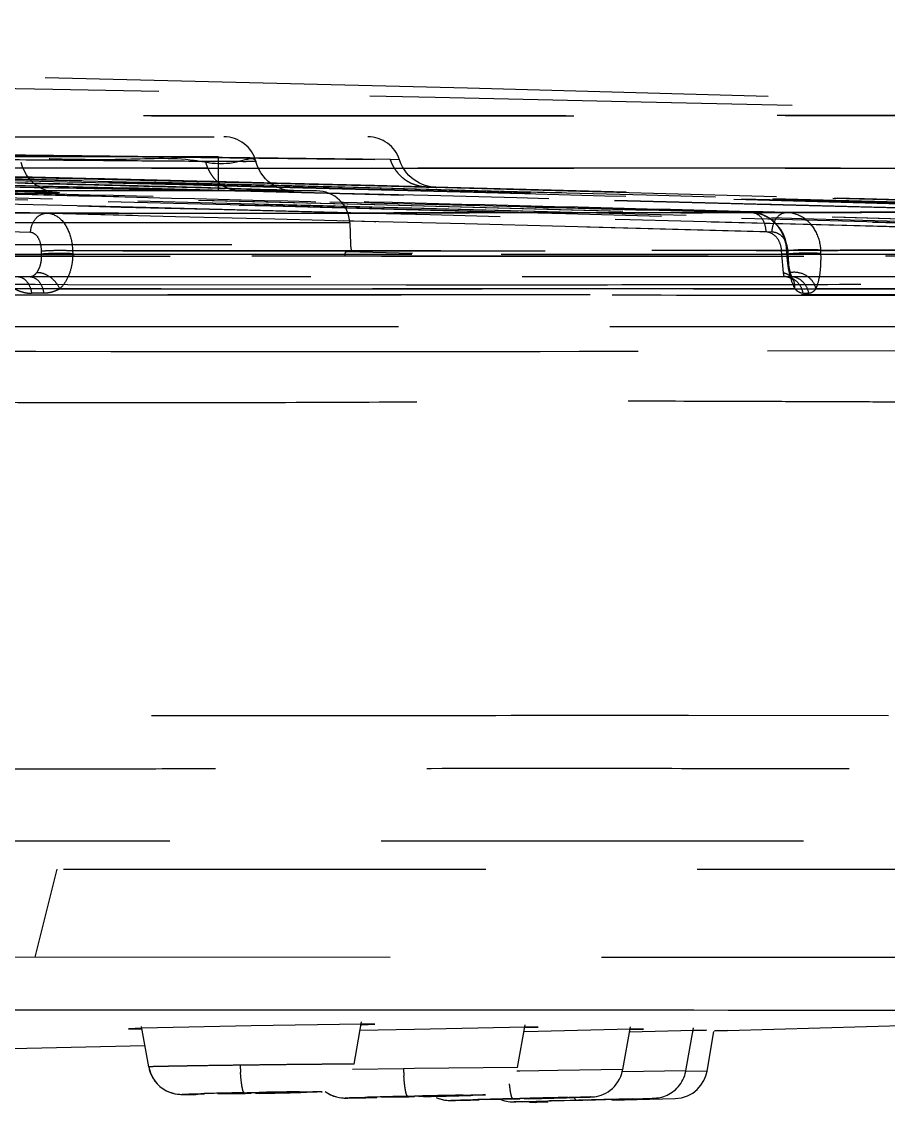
# Model space of a CAD drawing. Header units: millimetres. Extents: x 687 to 1107, y -116 to 478.
# Drawn here: x 959.517 to 962.123, y 329.223 to 332.471 of the extents above; entities that cross this region are included whole.
import ezdxf

# ---------------------------------------------------------------- set-up
doc = ezdxf.new("R2010")
doc.units = ezdxf.units.MM
doc.header["$LTSCALE"] = 0.1
doc.linetypes.add('HIDDENX2', pattern=[19.05, 12.7, -6.35])
doc.layers.add('HIDDEN', color=8, linetype='HIDDENX2')

msp = doc.modelspace()

# ---------------------------------------------------------------- linework, layer by layer
at = {"layer": 'HIDDEN'}
for p, q in [((956.921, 332.1246), (960.5579, 332.1246)), ((960.1089, 332.0646), (957.3701, 332.0646)), ((960.6257, 332.0562), (959.3089, 332.0724)), ((959.3089, 332.0711), (960.6516, 332.0558)), ((960.1816, 332.0501), (960.0702, 332.0506)), ((960.1089, 331.9646), (960.1089, 332.0646)), ((960.1822, 332.0502), (960.1916, 332.0502)), ((960.2204, 332.0503), (960.1909, 332.05)), ((960.6516, 332.0558), (960.6257, 332.0562)), ((960.7625, 331.9726), (957.913, 332.0401)), ((960.4034, 331.9622), (959.2852, 331.9622)), ((959.5996, 331.9541), (959.4653, 331.954)), ((959.4955, 331.9619), (959.517, 331.9612)), ((959.517, 331.9612), (959.5363, 331.9605)), ((959.5363, 331.9605), (959.5533, 331.9599)), ((959.5533, 331.9599), (959.5635, 331.9595)), ((959.5635, 331.9595), (959.5727, 331.9591)), ((959.5727, 331.9591), (959.5809, 331.9588)), ((959.5809, 331.9588), (959.5883, 331.9584)), ((959.5883, 331.9584), (959.5947, 331.9581)), ((959.5947, 331.9581), (959.6003, 331.9579)), ((959.6003, 331.9579), (959.605, 331.9576)), ((959.605, 331.9576), (959.6089, 331.9574)), ((959.6089, 331.9574), (959.612, 331.9572)), ((959.8586, 331.9772), (959.9091, 331.9758)), ((959.9091, 331.9758), (959.9561, 331.9746)), ((959.9561, 331.9746), (959.9995, 331.9734)), ((959.9995, 331.9734), (960.0396, 331.9722)), ((960.0396, 331.9722), (960.0764, 331.9712)), ((960.0764, 331.9712), (960.11, 331.9702)), ((960.11, 331.9702), (960.1406, 331.9693)), ((960.1406, 331.9693), (960.1682, 331.9685)), ((960.1682, 331.9685), (960.193, 331.9677)), ((960.1712, 331.9626), (960.3034, 331.9613)), ((960.1714, 331.9626), (960.2023, 331.9622)), ((960.193, 331.9677), (960.215, 331.967)), ((960.2023, 331.9622), (960.2294, 331.9619)), ((960.215, 331.967), (960.2344, 331.9664)), ((960.2294, 331.9619), (960.2529, 331.9616)), ((960.2344, 331.9664), (960.2514, 331.9658)), ((960.2514, 331.9658), (960.2662, 331.9653)), ((960.2529, 331.9616), (960.273, 331.9614)), ((960.2662, 331.9653), (960.2789, 331.9648)), ((960.273, 331.9614), (960.2899, 331.9613)), ((960.2789, 331.9648), (960.2897, 331.9644)), ((960.2897, 331.9644), (960.2988, 331.964)), ((960.2899, 331.9613), (960.3039, 331.9613)), ((960.2988, 331.964), (960.3063, 331.9637)), ((960.3063, 331.9637), (960.3124, 331.9634)), ((960.3124, 331.9634), (960.3172, 331.9632)), ((960.3172, 331.9632), (960.3196, 331.963)), ((960.3196, 331.963), (960.3215, 331.9629)), ((960.7355, 331.9737), (960.7651, 331.9728)), ((960.5033, 331.8657), (959.3644, 331.8657)), ((960.5033, 331.8657), (960.5056, 331.8011)), ((956.9734, 331.8011), (960.5056, 331.8011)), ((963.4856, 331.7657), (925.8486, 331.7657)), ((945.7182, 331.7721), (963.2813, 331.7721)), ((946.085, 331.7721), (963.2877, 331.7721)), ((963.3835, 331.7657), (956.7883, 331.7656)), ((956.7883, 331.7656), (963.9811, 331.7656)), ((959.5768, 331.7721), (959.5769, 331.7806)), ((959.6701, 331.7817), (959.6703, 331.7732)), ((960.6923, 331.774), (960.4933, 331.7794)), ((961.8015, 331.7822), (961.819, 331.7833)), ((961.802, 331.7721), (961.8015, 331.7822)), ((961.8072, 331.7156), (961.8019, 331.7721)), ((961.8195, 331.7732), (961.802, 331.7721)), ((961.819, 331.7833), (961.8161, 331.7832)), ((961.8161, 331.7832), (961.8168, 331.7732)), ((961.8168, 331.7732), (961.8195, 331.7732)), ((961.819, 331.7833), (961.8195, 331.7732)), ((961.8199, 331.782), (961.8199, 331.7721)), ((961.8199, 331.7721), (961.8248, 331.7156)), ((961.9199, 331.7732), (961.9196, 331.7834)), ((945.7815, 331.7046), (963.2928, 331.7046)), ((961.8095, 331.7046), (961.8072, 331.7156)), ((961.8248, 331.7156), (961.8267, 331.7046)), ((961.8414, 331.6683), (957.8682, 331.6683)), ((959.4722, 331.6815), (959.557, 331.6814)), ((959.557, 331.6814), (959.6556, 331.6813)), ((959.6317, 331.6683), (962.695, 331.6683)), ((959.6556, 331.6813), (960.6729, 331.68)), ((960.6729, 331.68), (960.7696, 331.68)), ((962.8623, 331.6681), (961.905, 331.6682)), ((963.131, 331.6493), (953.6724, 331.6493)), ((959.5831, 331.6546), (959.5465, 331.6546)), ((961.866, 331.6546), (961.8832, 331.6546)), ((953.6653, 331.5545), (963.0315, 331.5545)), ((959.5592, 331.4793), (959.4364, 331.4794)), ((959.7848, 331.479), (959.5592, 331.4793)), ((959.8515, 331.479), (959.7848, 331.479)), ((959.8666, 331.479), (959.8515, 331.479)), ((959.9783, 331.4789), (959.8666, 331.479)), ((960.1305, 331.4787), (959.9783, 331.4789)), ((960.2968, 331.4786), (960.1305, 331.4787)), ((960.5384, 331.4786), (960.2968, 331.4786)), ((960.5548, 331.4786), (960.5384, 331.4786)), ((960.5695, 331.4786), (960.5548, 331.4786)), ((960.6241, 331.4786), (960.5695, 331.4786)), ((960.6473, 331.4786), (960.6241, 331.4786)), ((960.7221, 331.4787), (960.6473, 331.4786)), ((960.7567, 331.4787), (960.7221, 331.4787)), ((960.7736, 331.4787), (960.7567, 331.4787)), ((960.997, 331.4789), (960.7736, 331.4787)), ((961.0762, 331.479), (960.997, 331.4789)), ((961.1929, 331.4792), (961.0762, 331.479)), ((961.2544, 331.4793), (961.1929, 331.4792)), ((961.3644, 331.4795), (961.2544, 331.4793)), ((961.3708, 331.4795), (961.3644, 331.4795)), ((963.0287, 331.4831), (961.3708, 331.4795)), ((960.9883, 330.3862), (961.0292, 330.3862)), ((961.0292, 330.3862), (961.4728, 330.3864)), ((961.4728, 330.3864), (961.5214, 330.3864)), ((961.5214, 330.3864), (962.1226, 330.3861)), ((963.7727, 330.0083), (958.721, 330.0083)), ((925.3524, 329.9236), (963.9821, 329.9236)), ((959.6229, 329.9236), (959.5567, 329.659)), ((959.5566, 329.659), (954.2395, 329.6581)), ((962.53, 329.6583), (959.5567, 329.6591)), ((959.0587, 329.5011), (959.8394, 329.5011)), ((959.8394, 329.5011), (959.9275, 329.5011)), ((959.9275, 329.5011), (960.1917, 329.501)), ((960.1917, 329.501), (960.2068, 329.501)), ((960.2068, 329.501), (960.4441, 329.501)), ((960.4441, 329.501), (960.6827, 329.501)), ((960.6827, 329.501), (960.6988, 329.501)), ((960.6988, 329.501), (961.0716, 329.5009)), ((961.0716, 329.5009), (961.1364, 329.5009)), ((961.1364, 329.5009), (961.3476, 329.5008)), ((961.3476, 329.5008), (961.5381, 329.5008)), ((961.5381, 329.5008), (961.6414, 329.5007)), ((961.6393, 329.4389), (963.6663, 329.4982)), ((961.6414, 329.5007), (961.7172, 329.5007)), ((961.7172, 329.5007), (963.6644, 329.4982)), ((959.8989, 329.3299), (959.8775, 329.4513)), ((960.2068, 329.4536), (959.8777, 329.4462)), ((960.539, 329.4585), (960.2068, 329.4536)), ((960.5165, 329.3377), (960.539, 329.4651)), ((960.5381, 329.4564), (960.5784, 329.4582)), ((960.5784, 329.4582), (960.539, 329.4585)), ((961.0303, 329.4491), (960.6982, 329.4426)), ((961.0078, 329.3283), (961.0304, 329.4563)), ((961.0299, 329.4477), (961.0698, 329.4493)), ((961.0698, 329.4493), (961.0303, 329.4491)), ((961.3241, 329.3219), (961.3468, 329.4504)), ((959.8777, 329.4462), (959.8381, 329.4444)), ((959.8381, 329.4444), (959.8776, 329.444)), ((960.6982, 329.4426), (960.5337, 329.4388)), ((961.0702, 329.4366), (961.0268, 329.4355)), ((961.3466, 329.4429), (961.0702, 329.4366)), ((961.5365, 329.4392), (961.3443, 329.4344)), ((961.3463, 329.442), (961.3861, 329.4434)), ((961.3861, 329.4434), (961.3466, 329.4429)), ((961.514, 329.3182), (961.5367, 329.447)), ((961.5363, 329.4387), (961.5761, 329.44)), ((961.5761, 329.44), (961.5365, 329.4392)), ((961.5773, 329.317), (961.5983, 329.4361)), ((961.5997, 329.4378), (961.6393, 329.4389)), ((961.6394, 329.4389), (961.5997, 329.4378)), ((958.9324, 329.3714), (959.8875, 329.3944)), ((960.207, 329.3352), (960.1737, 329.3347)), ((960.6648, 329.324), (960.5118, 329.3215)), ((960.6982, 329.3245), (960.6648, 329.324)), ((961.0079, 329.3283), (960.6982, 329.3245)), ((961.1284, 329.3192), (961.0144, 329.3173)), ((961.3241, 329.322), (961.1284, 329.3192)), ((961.514, 329.3183), (961.3226, 329.3151)), ((961.0144, 329.3174), (961.0051, 329.3172)), ((961.5773, 329.317), (961.514, 329.3159)), ((961.5737, 329.3029), (961.5773, 329.3171)), ((960.3562, 329.2529), (960.3738, 329.2534)), ((960.0096, 329.247), (960.0178, 329.247)), ((960.0178, 329.247), (960.0279, 329.2471)), ((960.0279, 329.2471), (960.0401, 329.2472)), ((960.107, 329.2493), (960.1885, 329.2502)), ((960.1088, 329.2495), (960.107, 329.2493)), ((960.1693, 329.2511), (960.1088, 329.2495)), ((960.1946, 329.2516), (960.1693, 329.2511)), ((960.1862, 329.2521), (960.2305, 329.253)), ((960.1885, 329.2502), (960.207, 329.2505)), ((960.207, 329.2518), (960.1946, 329.2516)), ((960.233, 329.2523), (960.207, 329.2518)), ((960.2195, 329.2507), (960.2448, 329.2513)), ((960.307, 329.253), (960.233, 329.2523)), ((960.2448, 329.2513), (960.2977, 329.2526)), ((960.2977, 329.2526), (960.3053, 329.2529)), ((960.3053, 329.2529), (960.307, 329.253)), ((960.3358, 329.2524), (960.3562, 329.2529)), ((960.497, 329.2362), (960.506, 329.2363)), ((960.506, 329.2363), (960.5224, 329.2365)), ((960.5224, 329.2365), (960.552, 329.237)), ((960.552, 329.237), (960.5848, 329.2376)), ((960.5982, 329.2387), (960.6804, 329.2401)), ((960.5999, 329.2388), (960.5982, 329.2387)), ((960.6602, 329.2405), (960.5999, 329.2388)), ((960.6854, 329.2411), (960.6602, 329.2405)), ((960.6776, 329.2414), (960.722, 329.2424)), ((960.6804, 329.2401), (960.6982, 329.2405)), ((960.6982, 329.2414), (960.6854, 329.2411)), ((960.7241, 329.2419), (960.6982, 329.2414)), ((960.711, 329.2408), (960.7362, 329.2414)), ((960.7982, 329.2432), (960.7241, 329.2419)), ((960.7362, 329.2414), (960.7889, 329.2428)), ((960.7889, 329.2428), (960.7965, 329.243)), ((960.7905, 329.2421), (960.8107, 329.2426)), ((960.7965, 329.243), (960.7982, 329.2432)), ((960.8107, 329.2426), (960.846, 329.2436)), ((960.8122, 329.2288), (960.8214, 329.229)), ((960.8214, 329.229), (960.8666, 329.2299)), ((960.8448, 329.2302), (960.8733, 329.231)), ((960.846, 329.2436), (960.8675, 329.2441)), ((960.8666, 329.2299), (960.8925, 329.2304)), ((960.9144, 329.2315), (960.9971, 329.2333)), ((960.9161, 329.2316), (960.9144, 329.2315)), ((960.9762, 329.2334), (960.9161, 329.2316)), ((961.0014, 329.234), (960.9762, 329.2334)), ((960.994, 329.2342), (961.0383, 329.2353)), ((960.9971, 329.2333), (961.0144, 329.2337)), ((961.0652, 329.2261), (960.9976, 329.2245)), ((960.9979, 329.2245), (961.0024, 329.2246)), ((961.0144, 329.2343), (961.0014, 329.234)), ((961.0024, 329.2246), (961.0383, 329.2254)), ((961.0402, 329.235), (961.0144, 329.2343)), ((961.0211, 329.225), (961.0849, 329.2266)), ((961.0274, 329.2341), (961.0526, 329.2347)), ((961.1144, 329.2365), (961.0402, 329.235)), ((961.0437, 329.2241), (961.0609, 329.2231)), ((961.0526, 329.2347), (961.1051, 329.2362)), ((961.0654, 329.2232), (961.061, 329.2231)), ((961.0633, 329.2265), (961.0986, 329.2275)), ((961.0997, 329.2242), (961.065, 329.2232)), ((961.0986, 329.2275), (961.1386, 329.2286)), ((961.1042, 329.2274), (961.1091, 329.2275)), ((961.1059, 329.2274), (961.1042, 329.2274)), ((961.1048, 329.2357), (961.132, 329.2364)), ((961.1051, 329.2362), (961.1127, 329.2364)), ((961.1659, 329.2292), (961.1059, 329.2274)), ((961.1091, 329.2275), (961.1873, 329.2294)), ((961.1127, 329.2364), (961.1144, 329.2365)), ((961.132, 329.2364), (961.1768, 329.2377)), ((961.1386, 329.2286), (961.184, 329.2298)), ((961.1911, 329.2298), (961.1659, 329.2292)), ((961.1768, 329.2377), (961.2033, 329.2384)), ((961.184, 329.2298), (961.2283, 329.231)), ((961.1873, 329.2294), (961.2042, 329.2299)), ((961.2042, 329.2302), (961.1911, 329.2298)), ((961.2033, 329.2384), (961.2176, 329.2389)), ((961.2301, 329.2309), (961.2042, 329.2302)), ((961.2173, 329.2302), (961.2425, 329.2309)), ((961.2176, 329.2389), (961.2246, 329.2392)), ((961.2246, 329.2392), (961.2281, 329.2393)), ((961.2283, 329.231), (961.3503, 329.2341)), ((961.3042, 329.2327), (961.2301, 329.2309)), ((961.3528, 329.2337), (961.2317, 329.2304)), ((961.2425, 329.2309), (961.3025, 329.2326)), ((961.2916, 329.2293), (961.4814, 329.2345)), ((961.3019, 329.2323), (961.3708, 329.2342)), ((961.3025, 329.2326), (961.3042, 329.2327)), ((961.3503, 329.2341), (961.4181, 329.2357)), ((961.3708, 329.2342), (961.3918, 329.2348)), ((961.3918, 329.2348), (961.4125, 329.2355)), ((961.4125, 329.2355), (961.4177, 329.2356)), ((961.4177, 329.2356), (961.4196, 329.2357))]:
    msp.add_line(p, q, dxfattribs=at)
for points in [[(963.6652, 332.1909), (960.8572, 332.2713), (957.9595, 332.3408), (954.9619, 332.3983), (951.8879, 332.4421), (948.7709, 332.4708)], [(961.7131, 331.8969), (959.106, 331.962), (956.6079, 332.0223), (954.2185, 332.0751), (951.938, 332.1186), (949.7664, 332.1512), (947.7036, 332.1724)], [(962.5689, 331.8999), (959.8995, 331.9679), (957.3414, 332.0281), (954.8948, 332.0792), (952.5595, 332.1202), (950.3358, 332.1509), (948.2234, 332.1712)], [(962.9272, 331.902), (960.2865, 331.9731), (957.7492, 332.0333), (955.3154, 332.0827), (952.9851, 332.1216), (950.7584, 332.1505), (948.6352, 332.17)], [(963.0447, 331.9027), (960.5221, 331.972), (958.0586, 332.0311), (955.6542, 332.0801), (953.3091, 332.1194), (951.0232, 332.1491), (948.7966, 332.1695)], [(963.2253, 331.9037), (960.8616, 331.9705), (958.5009, 332.0282), (956.1432, 332.0769), (953.7885, 332.1165), (951.4369, 332.147), (949.0883, 332.1685)], [(963.2297, 331.9037), (960.8711, 331.9705), (958.515, 332.0281), (956.1613, 332.0767), (953.8103, 332.1163), (951.4618, 332.1469), (949.1159, 332.1684)], [(963.2384, 331.9038), (960.9954, 331.9675), (958.7084, 332.0241), (956.3776, 332.0729), (954.0028, 332.1136), (951.5842, 332.1456), (949.1218, 332.1684)], [(959.612, 331.9572), (959.6142, 331.957), (959.615, 331.957), (959.6156, 331.9569), (959.6159, 331.9569), (959.6159, 331.9569), (959.6155, 331.9569), (959.6147, 331.957), (959.6135, 331.9572), (959.6116, 331.9575), (959.6089, 331.958), (959.605, 331.9588), (959.5999, 331.96), (959.5934, 331.962), (959.5857, 331.965), (959.5769, 331.9691), (959.5674, 331.9746), (959.5578, 331.9814), (959.5485, 331.9897), (959.5397, 331.9992), (959.5318, 332.0099), (959.5251, 332.0217), (959.5196, 332.0343), (959.5155, 332.0476)], [(960.3215, 331.9629), (960.3228, 331.9628), (960.3232, 331.9628), (960.3234, 331.9628), (960.3233, 331.9628), (960.323, 331.9628), (960.3223, 331.9629), (960.3212, 331.963), (960.3195, 331.9632), (960.3168, 331.9636), (960.3131, 331.9643), (960.3076, 331.9656), (960.3008, 331.9675), (960.2929, 331.9702), (960.2843, 331.9739), (960.2756, 331.9784), (960.2669, 331.984), (960.2584, 331.9906), (960.2502, 331.9984), (960.2427, 332.0071), (960.2357, 332.0167), (960.2296, 332.0271), (960.2245, 332.0383), (960.2204, 332.0504)], [(960.7637, 331.9727), (960.7545, 331.9733), (960.7457, 331.9746), (960.7378, 331.9763), (960.7301, 331.9785), (960.7217, 331.9815), (960.7132, 331.9854), (960.7047, 331.9899), (960.6965, 331.9953), (960.6886, 332.0016), (960.6811, 332.0087), (960.6741, 332.0166), (960.6676, 332.0252), (960.6617, 332.0346), (960.6566, 332.0448), (960.6524, 332.0557)], [(959.427, 332.0071), (959.5489, 332.0042), (959.6697, 332.0012), (959.7887, 331.9983), (959.905, 331.9954), (960.0176, 331.9926), (960.1252, 331.9899), (960.2267, 331.9873), (960.3212, 331.9848), (960.4078, 331.9826), (960.486, 331.9805), (960.5553, 331.9787), (960.6151, 331.9771), (960.665, 331.9757), (960.7048, 331.9746), (960.7341, 331.9737)], [(959.4284, 331.9879), (959.5031, 331.9861), (959.5273, 331.9855)], [(959.5273, 331.9855), (959.5973, 331.9838), (959.6199, 331.9832)], [(959.6199, 331.9832), (959.6851, 331.9816), (959.706, 331.9811)], [(959.706, 331.9811), (959.7663, 331.9796), (959.7856, 331.9791)], [(959.7856, 331.9791), (959.841, 331.9776), (959.8586, 331.9772)], [(960.7341, 331.9737), (960.7501, 331.9732), (960.7553, 331.9731), (960.7592, 331.9729), (960.762, 331.9728), (960.7637, 331.9727)], [(961.819, 331.7833), (961.817, 331.8001), (961.8129, 331.8164), (961.8068, 331.8318), (961.7989, 331.8459), (961.7895, 331.8585), (961.7788, 331.8695), (961.767, 331.8788), (961.7544, 331.8863), (961.7411, 331.8919), (961.7272, 331.8955), (961.7131, 331.8969)], [(961.8364, 331.6948), (961.8352, 331.6971), (961.8336, 331.7008), (961.8316, 331.7059), (961.8295, 331.7122), (961.8274, 331.7198), (961.8253, 331.7285), (961.8234, 331.7384), (961.8217, 331.7493), (961.8204, 331.761), (961.8195, 331.7732)], [(961.8098, 331.7046), (961.8178, 331.7038), (961.8247, 331.7019), (961.8301, 331.6994), (961.8339, 331.6969), (961.836, 331.695), (961.8368, 331.6942), (961.8364, 331.6948)], [(959.8989, 329.3299), (959.9006, 329.3223), (959.9047, 329.3097), (959.9103, 329.2982)], [(959.899, 329.3299), (959.9008, 329.3216), (959.9051, 329.309), (959.9108, 329.2974), (959.9177, 329.287), (959.9254, 329.2779), (959.9337, 329.2702), (959.9426, 329.2637), (959.9518, 329.2583), (959.9612, 329.254), (959.9704, 329.2509), (959.9792, 329.2489), (959.9867, 329.2478), (959.9917, 329.2474), (959.9954, 329.2472), (959.9981, 329.2471), (960.0005, 329.2471), (960.0032, 329.247), (960.0096, 329.247)], [(961.2281, 329.2393), (961.2295, 329.2394), (961.2314, 329.2395), (961.2347, 329.2397), (961.2391, 329.2402), (961.245, 329.2412), (961.2518, 329.2428), (961.2587, 329.245), (961.2657, 329.2477), (961.2727, 329.2512), (961.2797, 329.2552), (961.2863, 329.2599), (961.2927, 329.2652), (961.2987, 329.2711), (961.3043, 329.2777), (961.3094, 329.2848), (961.314, 329.2927), (961.318, 329.3011), (961.3212, 329.3101), (961.3236, 329.3197), (961.3241, 329.322)], [(961.4196, 329.2357), (961.421, 329.2358), (961.4235, 329.236), (961.4269, 329.2363), (961.4313, 329.2369), (961.4364, 329.2379), (961.4418, 329.2392), (961.4472, 329.2408), (961.4526, 329.2428), (961.4578, 329.2451), (961.463, 329.2476), (961.468, 329.2506), (961.4729, 329.2538), (961.4777, 329.2574), (961.4823, 329.2612), (961.4867, 329.2655), (961.4909, 329.27), (961.4949, 329.2748), (961.4986, 329.28), (961.502, 329.2855), (961.5051, 329.2912), (961.5078, 329.2972), (961.5102, 329.3035), (961.5121, 329.31), (961.5137, 329.3169), (961.514, 329.3183)], [(959.9103, 329.2982), (959.917, 329.2878), (959.9245, 329.2788), (959.9327, 329.271), (959.9414, 329.2644), (959.9504, 329.259), (959.9598, 329.2546), (959.9689, 329.2514), (959.9777, 329.2492), (959.9853, 329.2479), (959.9907, 329.2474), (959.9925, 329.2473)], [(961.4815, 329.2345), (961.5005, 329.2368), (961.5184, 329.2426), (961.5343, 329.2513), (961.5479, 329.2621), (961.559, 329.2748), (961.5676, 329.2885), (961.5737, 329.3029)], [(960.4295, 329.2557), (960.4375, 329.2504), (960.4461, 329.2458), (960.4548, 329.2422), (960.4634, 329.2395), (960.4715, 329.2378), (960.4784, 329.2368), (960.4838, 329.2364), (960.4869, 329.2362), (960.4889, 329.2362), (960.4908, 329.2362), (960.4926, 329.2362), (960.497, 329.2362)], [(960.4295, 329.2557), (960.4372, 329.2506), (960.4458, 329.2459), (960.4545, 329.2423), (960.4632, 329.2396), (960.4634, 329.2395)], [(960.3004, 329.2516), (960.3128, 329.2519), (960.3358, 329.2524)], [(960.763, 329.2381), (960.7703, 329.2351), (960.7776, 329.2327), (960.7845, 329.231), (960.7913, 329.2298)], [(960.7681, 329.2359), (960.7753, 329.2334), (960.7823, 329.2315), (960.7891, 329.2301), (960.7951, 329.2293)], [(960.7951, 329.2293), (960.7996, 329.229), (960.803, 329.2288), (960.805, 329.2288), (960.8063, 329.2288), (960.8076, 329.2288), (960.809, 329.2288), (960.8122, 329.2288)], [(960.9551, 329.2328), (960.9558, 329.2325), (960.962, 329.2301), (960.9681, 329.2282), (960.9741, 329.2267), (960.9798, 329.2257), (960.9853, 329.225), (960.99, 329.2246), (960.993, 329.2245), (960.9951, 329.2245), (960.9963, 329.2245), (960.9979, 329.2245)]]:
    msp.add_lwpolyline(points, dxfattribs=at)
for centre, radius, start, end in [((960.1246, 332.0246), 0.1, 15.0767, 90), ((960.5579, 332.0246), 0.1, 18.2177, 90), ((944.5977, -285.4433), 617.5703, 88.2712144, 89.5829198), ((944.6133, -284.1569), 616.2838, 88.2696343, 89.5819234), ((960.4034, 331.8622), 0.1, 2, 90), ((960.6055, 331.8046), 0.1, 182, 194.8539), ((960.9805, 329.3657), 0.8073, 182.1982, 183.7791), ((961.464, 329.3576), 0.7999, 182.4049, 184.0037), ((960.713, 302.3785), 26.8788, 90.76867, 91.02854), ((960.5892, 307.8465), 21.4094, 91.07871, 91.40221), ((959.8312, 350.5988), 21.3523, 271.07831, 271.40361), ((961.3868, 297.6755), 31.5739, 91.28695, 91.5062), ((961.5916, 289.4851), 39.7668, 91.07733, 91.25307), ((960.0178, 360.7217), 31.489, 271.28668, 271.50716), ((962.1352, 283.6782), 45.5703, 91.43494, 91.5868), ((962.4554, 271.7274), 57.5253, 91.289998, 91.411533), ((959.9036, 374.6674), 45.4475, 271.43475, 271.58746)]:
    msp.add_arc(centre, radius, start, end, dxfattribs=at)
for points, knots in [([(926.277, 332.1897), (929.3414, 332.2665), (935.4713, 332.3816), (944.6676, 332.4392), (953.8638, 332.3816), (959.9937, 332.2665), (963.0581, 332.1897)], [0, 0, 0, 0, 0.25, 0.5, 0.75, 1, 1, 1, 1]), ([(944.667, 332.1871), (945.0706, 332.1871), (945.8772, 332.1873), (947.086, 332.188), (948.2918, 332.1887), (949.4933, 332.1892), (950.6887, 332.1893), (952.2636, 332.1891), (953.8207, 332.1889), (955.3507, 332.1886), (956.4552, 332.1885), (957.5152, 332.1883), (958.5133, 332.1881), (959.4275, 332.188), (960.2397, 332.188), (960.9373, 332.1881), (961.514, 332.1883), (961.9179, 332.1885), (962.183, 332.1887), (962.386, 332.1888), (962.5935, 332.189), (962.7982, 332.1893), (962.9371, 332.1895), (963.0298, 332.1897), (963.1085, 332.1898), (963.1986, 332.19), (963.2968, 332.1901), (963.3826, 332.1903), (963.4559, 332.1905), (963.5179, 332.1906), (963.5624, 332.1907), (963.5925, 332.1908), (963.6109, 332.1908), (963.6266, 332.1909), (963.6395, 332.1909), (963.6486, 332.1909), (963.6546, 332.1909), (963.6581, 332.1909), (963.6609, 332.1909), (963.663, 332.1909), (963.6644, 332.1909), (963.6652, 332.1909), (963.6655, 332.1909), (963.6656, 332.1909)], [0, 0, 0, 0, 0.063732, 0.127369, 0.190866, 0.254139, 0.317094, 0.379625, 0.502835, 0.562966, 0.621227, 0.677238, 0.730352, 0.778832, 0.821598, 0.85859, 0.888999, 0.912651, 0.922367, 0.930873, 0.9447, 0.955137, 0.963199, 0.966622, 0.969786, 0.975624, 0.980838, 0.985306, 0.989164, 0.992421, 0.995086, 0.996199, 0.997167, 0.997992, 0.998674, 0.999215, 0.999432, 0.999615, 0.999763, 0.999877, 0.999956, 0.999982, 1, 1, 1, 1]), ([(963.0581, 332.1897), (963.0099, 332.1896), (962.9009, 332.1894), (962.7273, 332.1892), (962.5183, 332.1889), (962.2824, 332.1888), (962.004, 332.1886), (961.6714, 332.1884), (961.2614, 332.1882), (960.7632, 332.1881), (960.1833, 332.1881), (959.534, 332.188), (958.8251, 332.1881), (958.0913, 332.1882), (957.3392, 332.1884), (956.6118, 332.1885), (955.8935, 332.1886), (955.151, 332.1887), (954.3579, 332.1888), (953.5595, 332.1889), (952.796, 332.189), (952.1156, 332.1891), (951.4776, 332.1892), (950.8784, 332.1893), (950.2728, 332.1893), (949.6846, 332.1894), (949.1184, 332.1894), (948.61, 332.1893), (948.1361, 332.1892), (947.711, 332.1891), (947.2993, 332.189), (946.907, 332.1888), (946.5204, 332.1886), (946.1455, 332.1885), (945.7764, 332.1883), (945.4099, 332.1881), (945.0402, 332.1879), (944.7916, 332.1879), (944.6672, 332.1879)], [0, 0, 0, 0, 0.007865, 0.01778, 0.028328, 0.041955, 0.056264, 0.073729, 0.096226, 0.123137, 0.154999, 0.190818, 0.229056, 0.270639, 0.310512, 0.35174, 0.389304, 0.427678, 0.472863, 0.518671, 0.557925, 0.597414, 0.62966, 0.661992, 0.695165, 0.728437, 0.757945, 0.787531, 0.811366, 0.835242, 0.856876, 0.878536, 0.899228, 0.919939, 0.939685, 0.959446, 0.979719, 1, 1, 1, 1]), ([(947.3501, 332.1732), (947.9687, 332.1679), (949.1646, 332.1538), (950.8964, 332.1242), (952.5034, 332.0898), (953.9856, 332.0535), (955.3445, 332.0175), (956.5793, 331.9832), (957.7021, 331.9508), (958.6925, 331.922), (959.3133, 331.9037), (959.5935, 331.8954)], [0, 0, 0, 0, 0.151541, 0.292973, 0.424288, 0.545286, 0.656171, 0.757283, 0.847871, 0.931329, 1, 1, 1, 1]), ([(947.7034, 332.1724), (948.2655, 332.1681), (949.3895, 332.1572), (951.028, 332.1351), (952.619, 332.1083), (954.1148, 332.0789), (955.5627, 332.0473), (956.9157, 332.0158), (958.2209, 331.9841), (959.432, 331.954), (960.5958, 331.9248), (961.3405, 331.9062), (961.7127, 331.8969)], [0, 0, 0, 0, 0.120335, 0.240664, 0.350842, 0.461011, 0.560979, 0.660907, 0.750759, 0.840507, 0.920287, 1, 1, 1, 1]), ([(961.8164, 331.8971), (961.4444, 331.9065), (960.6999, 331.9252), (959.5385, 331.9544), (958.3317, 331.9846), (957.0346, 332.0162), (955.6917, 332.0476), (954.2577, 332.0789), (952.7777, 332.108), (951.2063, 332.1346), (949.5894, 332.1566), (948.481, 332.1676), (947.9268, 332.1719)], [0, 0, 0, 0, 0.08037, 0.160806, 0.250878, 0.341052, 0.440986, 0.540952, 0.650799, 0.760646, 0.880321, 1, 1, 1, 1]), ([(962.5688, 331.8999), (961.1348, 331.9374), (958.1072, 332.0154), (953.3255, 332.116), (949.9774, 332.1583), (948.2233, 332.1712)], [0, 0, 0, 0, 0.299917, 0.633249, 1, 1, 1, 1]), ([(948.4045, 332.1707), (950.1375, 332.1577), (953.4487, 332.1155), (958.1828, 332.0157), (961.1838, 331.9378), (962.607, 331.9001)], [0, 0, 0, 0, 0.366003, 0.699335, 1, 1, 1, 1]), ([(948.6352, 332.17), (950.3378, 332.1576), (953.6287, 332.1188), (958.3927, 332.0241), (961.4539, 331.9439), (962.9272, 331.902)], [0, 0, 0, 0, 0.357344, 0.690675, 1, 1, 1, 1]), ([(962.9509, 331.9021), (961.4868, 331.9441), (958.447, 332.0241), (953.7196, 332.1184), (950.4561, 332.1571), (948.7687, 332.1695)], [0, 0, 0, 0, 0.309778, 0.643109, 1, 1, 1, 1]), ([(963.0446, 331.9027), (961.5539, 331.9462), (958.4801, 332.0271), (953.7307, 332.1198), (950.472, 332.1574), (948.7965, 332.1695)], [0, 0, 0, 0, 0.313961, 0.647293, 1, 1, 1, 1]), ([(948.9046, 332.1691), (950.5673, 332.157), (953.8034, 332.1194), (958.5228, 332.027), (961.5794, 331.9462), (963.0629, 331.9028)], [0, 0, 0, 0, 0.352257, 0.685588, 1, 1, 1, 1]), ([(949.0883, 332.1685), (950.6551, 332.1571), (953.7928, 332.1224), (958.5053, 332.0342), (961.6507, 331.9512), (963.2253, 331.9037)], [0, 0, 0, 0, 0.332426, 0.665759, 1, 1, 1, 1]), ([(963.2299, 331.9037), (961.6584, 331.9512), (958.5188, 332.0341), (953.814, 332.1223), (950.6807, 332.157), (949.1159, 332.1684)], [0, 0, 0, 0, 0.334113, 0.667441, 1, 1, 1, 1]), ([(959.5434, 331.8374), (958.1362, 331.8811), (955.3687, 331.9599), (951.2878, 332.0635), (948.6139, 332.1024), (947.3004, 332.1153)], [0, 0, 0, 0, 0.344905, 0.678229, 1, 1, 1, 1]), ([(961.7542, 331.8392), (960.1454, 331.8816), (956.9802, 331.9584), (952.3108, 332.0623), (949.2499, 332.1015), (947.7457, 332.1147)], [0, 0, 0, 0, 0.344576, 0.677922, 1, 1, 1, 1]), ([(947.8839, 332.1142), (949.376, 332.1008), (952.4115, 332.0616), (957.0409, 331.9581), (960.1784, 331.8816), (961.7728, 331.8394)], [0, 0, 0, 0, 0.32224, 0.655564, 1, 1, 1, 1]), ([(948.2576, 332.1136), (949.7942, 332.1013), (952.9249, 332.0639), (957.7063, 331.9663), (960.951, 331.8869), (962.602, 331.8423)], [0, 0, 0, 0, 0.321331, 0.654667, 1, 1, 1, 1]), ([(962.571, 331.8425), (960.937, 331.8871), (957.7252, 331.9664), (952.9915, 332.0634), (949.8915, 332.1008), (948.3696, 332.1131)], [0, 0, 0, 0, 0.345234, 0.678561, 1, 1, 1, 1]), ([(962.9505, 331.8441), (961.363, 331.8892), (958.1879, 331.9735), (953.4246, 332.0611), (950.249, 332.1006), (948.6613, 332.1121)], [0, 0, 0, 0, 0.333376, 0.666709, 1, 1, 1, 1]), ([(948.7424, 332.1114), (950.3186, 332.0984), (953.4708, 332.0613), (958.1983, 331.9721), (961.3494, 331.8903), (962.9247, 331.8438)], [0, 0, 0, 0, 0.333361, 0.666693, 1, 1, 1, 1]), ([(948.8165, 332.1117), (950.3997, 332.0994), (953.5661, 332.0632), (958.3155, 331.9743), (961.4813, 331.8919), (963.0642, 331.8449)], [0, 0, 0, 0, 0.333299, 0.666632, 1, 1, 1, 1]), ([(963.0403, 331.8449), (961.4678, 331.8909), (958.3226, 331.9745), (953.6038, 332.0623), (950.4575, 332.0997), (948.8842, 332.1112)], [0, 0, 0, 0, 0.33331, 0.666643, 1, 1, 1, 1]), ([(960.0702, 332.0506), (960.0019, 332.051), (959.8423, 332.0522), (959.5747, 332.0545), (959.2583, 332.0575), (958.915, 332.0608), (958.5708, 332.065), (958.2435, 332.0665), (957.9765, 332.0758), (957.7332, 332.0632), (957.6527, 332.0935), (957.5336, 332.0645), (957.5419, 332.0777)], [0, 0, 0, 0, 0.080977, 0.189379, 0.317556, 0.456482, 0.596367, 0.727347, 0.840189, 0.926944, 0.981503, 1, 1, 1, 1]), ([(957.6946, 332.0778), (957.7629, 332.0775), (957.9224, 332.0764), (958.1899, 332.0743), (958.5059, 332.0715), (958.8486, 332.0685), (959.1928, 332.0642), (959.5177, 332.0629), (959.7904, 332.0526), (960.0185, 332.067), (960.1273, 332.0325), (960.2171, 332.0658), (960.2212, 332.0506)], [0, 0, 0, 0, 0.081087, 0.189475, 0.317561, 0.456359, 0.596113, 0.726993, 0.839786, 0.926567, 0.981253, 1, 1, 1, 1]), ([(960.1712, 331.9626), (960.1685, 331.9626), (960.163, 331.963), (960.1548, 331.9642), (960.1466, 331.9662), (960.1355, 331.9699), (960.1221, 331.9764), (960.1098, 331.9852), (960.1009, 331.9937), (960.0927, 332.0031), (960.0855, 332.0135), (960.0796, 332.0246), (960.0757, 332.0331), (960.0726, 332.0418), (960.0709, 332.0477), (960.0702, 332.0506)], [0, 0, 0, 0, 0.056054, 0.113634, 0.172564, 0.232663, 0.355593, 0.481539, 0.545961, 0.611011, 0.742087, 0.807639, 0.872718, 0.93696, 1, 1, 1, 1]), ([(960.7355, 331.9737), (960.7327, 331.9737), (960.7269, 331.9741), (960.7182, 331.9752), (960.7095, 331.9771), (960.6979, 331.9805), (960.6837, 331.9864), (960.6678, 331.9962), (960.6537, 332.0088), (960.6437, 332.021), (960.6369, 332.0314), (960.6324, 332.0395), (960.6287, 332.0478), (960.6266, 332.0534), (960.6257, 332.0562)], [0, 0, 0, 0, 0.058435, 0.118229, 0.179149, 0.240958, 0.366272, 0.492816, 0.621944, 0.750718, 0.814492, 0.87748, 0.939406, 1, 1, 1, 1]), ([(963.8834, 332.0329), (963.8833, 332.0329), (963.883, 332.0329), (963.8822, 332.0329), (963.8808, 332.0329), (963.8787, 332.0329), (963.8759, 332.0329), (963.8724, 332.0329), (963.8664, 332.0329), (963.8573, 332.0329), (963.8443, 332.0329), (963.8287, 332.0329), (963.8103, 332.0328), (963.7802, 332.0327), (963.7357, 332.0326), (963.6738, 332.0325), (963.6005, 332.0323), (963.5148, 332.0322), (963.4166, 332.032), (963.3266, 332.0318), (963.2478, 332.0317), (963.1549, 332.0315), (963.0154, 332.0312), (962.8091, 332.031), (962.5995, 332.0308), (962.3941, 332.0306), (962.1245, 332.0304), (961.7126, 332.0302), (961.1237, 332.0301), (960.4103, 332.03), (959.5797, 332.03), (958.6456, 332.0301), (957.6281, 332.0303), (956.5504, 332.0304), (955.4305, 332.0306), (953.8837, 332.0308), (952.3124, 332.0311), (950.7254, 332.0313), (949.5227, 332.0312), (948.3143, 332.0307), (947.1013, 332.03), (945.8851, 332.0293), (945.0733, 332.029), (944.6671, 332.029)], [0, 0, 0, 0, 0.000018, 0.000044, 0.000122, 0.000234, 0.00038, 0.000561, 0.000776, 0.001311, 0.001985, 0.002801, 0.003758, 0.004858, 0.007491, 0.01071, 0.014522, 0.018937, 0.024088, 0.029858, 0.032987, 0.036376, 0.044374, 0.054763, 0.068576, 0.077093, 0.086843, 0.110664, 0.141389, 0.178788, 0.222043, 0.271058, 0.324611, 0.3809, 0.439303, 0.499452, 0.622372, 0.684611, 0.747218, 0.810128, 0.873273, 0.936586, 1, 1, 1, 1]), ([(944.6674, 332.0301), (945.0753, 332.0301), (945.8902, 332.0303), (947.1104, 332.0308), (948.3257, 332.0313), (949.5349, 332.0315), (950.7379, 332.0315), (952.3279, 332.0313), (954.2807, 332.0309), (956.1976, 332.0307), (957.6686, 332.0305), (958.6891, 332.0303), (959.4902, 332.0302), (960.0815, 332.0302), (960.4843, 332.0302), (960.8573, 332.0302), (961.1983, 332.0303), (961.506, 332.0304), (961.851, 332.0305), (962.2084, 332.0307), (962.5608, 332.0309), (962.8267, 332.0312), (963.0277, 332.0314), (963.1837, 332.0317), (963.3114, 332.032), (963.4216, 332.0322), (963.5432, 332.0324), (963.6658, 332.0327), (963.7783, 332.0329), (963.8459, 332.033), (963.876, 332.0331), (963.8835, 332.0331)], [0, 0, 0, 0, 0.063689, 0.12722, 0.190484, 0.253422, 0.316005, 0.378287, 0.501663, 0.620872, 0.677539, 0.731322, 0.780187, 0.802618, 0.82362, 0.843074, 0.860853, 0.87686, 0.891117, 0.91471, 0.932661, 0.94612, 0.956222, 0.964048, 0.970467, 0.976161, 0.981256, 0.989445, 0.995302, 0.998822, 1, 1, 1, 1]), ([(957.4689, 332.0226), (957.4589, 332.0225), (957.4086, 332.0198), (957.5789, 332.0161), (957.6801, 332.0116), (957.9529, 332.0054), (958.2491, 331.9984), (958.6028, 331.9911), (958.9702, 331.9837), (959.3323, 331.9768), (959.6627, 331.9708), (959.9387, 331.9661), (960.1018, 331.9635), (960.1712, 331.9626)], [0, 0, 0, 0, 0.010832, 0.036072, 0.095704, 0.18571, 0.300049, 0.429869, 0.565787, 0.700264, 0.82287, 0.924719, 1, 1, 1, 1]), ([(960.3034, 331.9613), (960.3134, 331.9613), (960.3638, 331.9629), (960.1929, 331.967), (960.0918, 331.9713), (959.8195, 331.9781), (959.5243, 331.9857), (959.1719, 331.9939), (958.8055, 332.0019), (958.4437, 332.0091), (958.1127, 332.0151), (957.8354, 332.0195), (957.6714, 332.0215), (957.6015, 332.0221)], [0, 0, 0, 0, 0.010789, 0.036138, 0.095877, 0.185787, 0.299668, 0.428995, 0.56451, 0.69887, 0.821777, 0.924133, 1, 1, 1, 1]), ([(957.8862, 332.0412), (957.9104, 332.0411), (957.9898, 332.0393), (958.1515, 332.0362), (958.393, 332.0309), (958.698, 332.0242), (959.0455, 332.0162), (959.4112, 332.0075), (959.7711, 331.9988), (960.1014, 331.9905), (960.3792, 331.9834), (960.5846, 331.9779), (960.695, 331.9749), (960.7355, 331.9737)], [0, 0, 0, 0, 0.025487, 0.083559, 0.170262, 0.279719, 0.404709, 0.53609, 0.66476, 0.783723, 0.883782, 0.95731, 1, 1, 1, 1]), ([(956.8894, 332.0078), (956.9587, 332.0078), (957.1216, 332.0068), (957.3968, 332.0039), (957.7258, 331.9994), (958.0863, 331.9935), (958.4524, 331.9867), (958.8058, 331.9795), (959.1036, 331.9724), (959.3805, 331.9662), (959.4836, 331.961), (959.6604, 331.9577), (959.6094, 331.9542), (959.5996, 331.9541)], [0, 0, 0, 0, 0.075125, 0.176369, 0.298126, 0.431607, 0.566547, 0.695871, 0.81041, 0.901729, 0.962961, 0.989351, 1, 1, 1, 1]), ([(961.7127, 331.8969), (961.495, 331.8965), (960.9951, 331.8959), (960.1189, 331.8954), (959.0508, 331.8953), (958.265, 331.8956), (957.8552, 331.8957)], [0, 0, 0, 0, 0.169289, 0.388831, 0.681368, 1, 1, 1, 1]), ([(959.5436, 331.8374), (959.544, 331.8473), (959.5486, 331.8663), (959.5664, 331.889), (959.5846, 331.8954), (959.5935, 331.8954)], [0, 0, 0, 0, 0.355086, 0.681815, 1, 1, 1, 1]), ([(959.5934, 331.8954), (959.7111, 331.8954), (959.9382, 331.8954), (960.2722, 331.8955), (960.5854, 331.8956), (960.9517, 331.8959), (961.2788, 331.8962), (961.5689, 331.8967), (961.7486, 331.897), (961.9063, 331.8973), (962.0785, 331.8978), (962.2277, 331.8983), (962.3569, 331.8988), (962.4349, 331.8992), (962.5044, 331.8995), (962.548, 331.8998), (962.5687, 331.8999)], [0, 0, 0, 0, 0.11862, 0.228982, 0.336831, 0.434338, 0.598394, 0.666618, 0.726803, 0.779597, 0.82566, 0.900435, 0.930008, 0.955992, 0.979089, 1, 1, 1, 1]), ([(959.5934, 331.8954), (959.6071, 331.895), (959.6374, 331.8807), (959.6628, 331.8363), (959.6697, 331.8006), (959.6701, 331.7817)], [0, 0, 0, 0, 0.276806, 0.61789, 1, 1, 1, 1]), ([(961.7127, 331.8969), (961.7199, 331.8968), (961.7355, 331.8903), (961.7503, 331.8681), (961.7539, 331.8494), (961.754, 331.8392)], [0, 0, 0, 0, 0.279148, 0.603541, 1, 1, 1, 1]), ([(961.7127, 331.8969), (961.7303, 331.8965), (961.7671, 331.8844), (961.805, 331.8406), (961.8152, 331.8024), (961.8161, 331.7832)], [0, 0, 0, 0, 0.316426, 0.654669, 1, 1, 1, 1]), ([(961.7729, 331.8394), (961.7733, 331.8492), (961.7773, 331.8677), (961.7921, 331.8902), (961.8087, 331.8972), (961.8164, 331.8971)], [0, 0, 0, 0, 0.374695, 0.703471, 1, 1, 1, 1]), ([(962.9271, 331.902), (962.9012, 331.9018), (962.8468, 331.9015), (962.7597, 331.901), (962.6614, 331.9004), (962.5486, 331.8998), (962.4149, 331.8991), (962.2526, 331.8984), (962.0939, 331.8979), (961.9445, 331.8974), (961.8607, 331.8972), (961.8163, 331.8971)], [0, 0, 0, 0, 0.069785, 0.147063, 0.235311, 0.335323, 0.451744, 0.596303, 0.773803, 0.880169, 1, 1, 1, 1]), ([(961.9196, 331.7834), (961.9189, 331.8029), (961.9088, 331.8411), (961.8709, 331.8848), (961.8342, 331.8967), (961.8163, 331.8971)], [0, 0, 0, 0, 0.349999, 0.67995, 1, 1, 1, 1]), ([(959.5768, 331.7799), (959.5764, 331.7899), (959.5741, 331.8075), (959.5632, 331.8298), (959.5496, 331.8367), (959.5434, 331.8374)], [0, 0, 0, 0, 0.414773, 0.737827, 1, 1, 1, 1]), ([(961.8018, 331.7816), (961.801, 331.7914), (961.7968, 331.81), (961.7797, 331.8324), (961.7625, 331.8384), (961.7542, 331.8392)], [0, 0, 0, 0, 0.364173, 0.689723, 1, 1, 1, 1]), ([(961.7728, 331.8394), (961.7812, 331.8386), (961.7985, 331.8327), (961.8154, 331.8099), (961.8192, 331.7912), (961.8198, 331.7814)], [0, 0, 0, 0, 0.311853, 0.636442, 1, 1, 1, 1]), ([(961.9196, 331.7834), (961.9654, 331.7835), (962.0517, 331.7837), (962.2052, 331.7842), (962.3668, 331.7847), (962.531, 331.7854), (962.6649, 331.7861), (962.7778, 331.7868), (962.8758, 331.7873), (962.9625, 331.7878), (963.0165, 331.7882), (963.0421, 331.7883)], [0, 0, 0, 0, 0.122309, 0.230584, 0.410508, 0.554017, 0.669398, 0.76842, 0.855738, 0.931502, 1, 1, 1, 1]), ([(957.9156, 331.7821), (958.1412, 331.782), (958.5763, 331.7818), (959.2082, 331.7817), (959.7929, 331.7817), (960.2498, 331.7818), (960.5856, 331.7819), (960.8771, 331.7821), (961.2853, 331.7824), (961.6178, 331.7828), (961.8161, 331.7832)], [0, 0, 0, 0, 0.173571, 0.334586, 0.486, 0.623288, 0.686035, 0.744265, 0.847452, 1, 1, 1, 1]), ([(959.5613, 331.7156), (959.5651, 331.7201), (959.5714, 331.7313), (959.5764, 331.7507), (959.5772, 331.7648), (959.5769, 331.7721)], [0, 0, 0, 0, 0.295509, 0.634594, 1, 1, 1, 1]), ([(959.6703, 331.7732), (959.6605, 331.7738), (959.6394, 331.7744), (959.6083, 331.7741), (959.5868, 331.7732), (959.5768, 331.7721)], [0, 0, 0, 0, 0.312294, 0.678318, 1, 1, 1, 1]), ([(959.6701, 331.7817), (959.66, 331.7824), (959.6382, 331.7829), (959.6071, 331.7826), (959.5861, 331.7816), (959.5769, 331.7806)], [0, 0, 0, 0, 0.32559, 0.701878, 1, 1, 1, 1]), ([(959.6703, 331.7732), (959.6703, 331.7596), (959.6675, 331.7331), (959.6549, 331.6967), (959.6401, 331.6764), (959.6317, 331.6683)], [0, 0, 0, 0, 0.355595, 0.693078, 1, 1, 1, 1]), ([(962.6818, 331.7862), (962.6613, 331.7861), (962.618, 331.7858), (962.5492, 331.7855), (962.4718, 331.7851), (962.3427, 331.7846), (962.1931, 331.7841), (962.0199, 331.7836), (961.8609, 331.7833), (961.6796, 331.783), (961.3865, 331.7825), (961.0556, 331.7822), (960.6848, 331.7819), (960.3662, 331.7818), (960.0245, 331.7817), (959.7911, 331.7817), (959.6701, 331.7817)], [0, 0, 0, 0, 0.020484, 0.043111, 0.068558, 0.097503, 0.171749, 0.217552, 0.2701, 0.330073, 0.398147, 0.562109, 0.659633, 0.767517, 0.879511, 1, 1, 1, 1]), ([(960.4896, 331.7659), (960.4894, 331.7678), (960.4892, 331.7712), (960.4897, 331.775), (960.4906, 331.7773), (960.4915, 331.7787), (960.4926, 331.7794), (960.4933, 331.7794)], [0, 0, 0, 0, 0.38108, 0.663779, 0.772015, 0.861194, 1, 1, 1, 1]), ([(961.8168, 331.7732), (961.8175, 331.7598), (961.8201, 331.7342), (961.8279, 331.6988), (961.8364, 331.6775), (961.8414, 331.6683)], [0, 0, 0, 0, 0.37008, 0.708789, 1, 1, 1, 1]), ([(961.9196, 331.7834), (961.9145, 331.7846), (961.9006, 331.7853), (961.8768, 331.7857), (961.8486, 331.7845), (961.8292, 331.7831), (961.8199, 331.782)], [0, 0, 0, 0, 0.156225, 0.414646, 0.717998, 1, 1, 1, 1]), ([(961.9199, 331.7732), (961.9147, 331.7744), (961.9003, 331.7749), (961.8759, 331.7754), (961.8478, 331.7744), (961.8287, 331.7731), (961.8199, 331.7721)], [0, 0, 0, 0, 0.159758, 0.427497, 0.733992, 1, 1, 1, 1]), ([(961.905, 331.6681), (961.9091, 331.6778), (961.9156, 331.6992), (961.9199, 331.7346), (961.9203, 331.7598), (961.9199, 331.7732)], [0, 0, 0, 0, 0.29429, 0.62427, 1, 1, 1, 1]), ([(959.5038, 331.7046), (959.5106, 331.7046), (959.5252, 331.6993), (959.5405, 331.6803), (959.5454, 331.6637), (959.5465, 331.6546)], [0, 0, 0, 0, 0.287091, 0.610796, 1, 1, 1, 1]), ([(959.5401, 331.7046), (959.5468, 331.7046), (959.5616, 331.6994), (959.5771, 331.6803), (959.582, 331.6636), (959.5831, 331.6546)], [0, 0, 0, 0, 0.285435, 0.615715, 1, 1, 1, 1]), ([(959.5402, 331.7046), (959.5428, 331.7046), (959.548, 331.7054), (959.5553, 331.7094), (959.5594, 331.7134), (959.5613, 331.7156)], [0, 0, 0, 0, 0.315076, 0.638264, 1, 1, 1, 1]), ([(959.6317, 331.6683), (959.6272, 331.678), (959.6143, 331.6954), (959.5897, 331.7128), (959.5699, 331.717), (959.5612, 331.7156)], [0, 0, 0, 0, 0.35831, 0.707671, 1, 1, 1, 1]), ([(961.8414, 331.6683), (961.8423, 331.6753), (961.8408, 331.69), (961.8277, 331.7079), (961.8142, 331.714), (961.8072, 331.7156)], [0, 0, 0, 0, 0.334434, 0.65852, 1, 1, 1, 1]), ([(961.866, 331.6546), (961.8646, 331.6636), (961.8577, 331.6809), (961.837, 331.6998), (961.8187, 331.7046), (961.8096, 331.7046)], [0, 0, 0, 0, 0.336634, 0.66218, 1, 1, 1, 1]), ([(961.905, 331.6681), (961.9027, 331.679), (961.8904, 331.6998), (961.86, 331.7175), (961.8358, 331.7185), (961.8248, 331.7156)], [0, 0, 0, 0, 0.326223, 0.665889, 1, 1, 1, 1]), ([(961.8832, 331.6546), (961.8817, 331.6637), (961.8747, 331.6813), (961.8537, 331.7), (961.8355, 331.7046), (961.8266, 331.7046)], [0, 0, 0, 0, 0.33973, 0.671994, 1, 1, 1, 1]), ([(959.4959, 331.6683), (959.5009, 331.6653), (959.5116, 331.6603), (959.5287, 331.6556), (959.5406, 331.6545), (959.5465, 331.6545)], [0, 0, 0, 0, 0.328019, 0.66326, 1, 1, 1, 1]), ([(959.6318, 331.6683), (959.6271, 331.6654), (959.6171, 331.6603), (959.6007, 331.6556), (959.5893, 331.6546), (959.5835, 331.6546)], [0, 0, 0, 0, 0.325076, 0.656596, 1, 1, 1, 1]), ([(960.7696, 331.68), (960.9958, 331.6799), (961.4097, 331.6805), (961.9028, 331.6815), (962.2399, 331.6813), (962.451, 331.6811), (962.6367, 331.681), (962.8408, 331.6814), (963.0513, 331.6817), (963.261, 331.6807), (963.4252, 331.6803), (963.5214, 331.6804), (963.5643, 331.6804)], [0, 0, 0, 0, 0.242787, 0.444286, 0.529354, 0.604649, 0.670844, 0.728766, 0.823742, 0.896809, 0.953891, 1, 1, 1, 1]), ([(961.866, 331.6545), (961.8632, 331.6545), (961.8571, 331.6557), (961.8486, 331.6605), (961.8437, 331.6654), (961.8414, 331.6683)], [0, 0, 0, 0, 0.29484, 0.62445, 1, 1, 1, 1]), ([(961.905, 331.6681), (961.903, 331.6655), (961.8989, 331.6608), (961.8915, 331.6556), (961.8859, 331.6545), (961.8832, 331.6545)], [0, 0, 0, 0, 0.376564, 0.699917, 1, 1, 1, 1]), ([(953.6724, 331.6493), (954.4122, 331.6493), (955.7527, 331.6492), (957.5781, 331.6493), (959.0535, 331.6493), (960.2415, 331.6493), (961.1872, 331.6493), (961.919, 331.6493), (962.4571, 331.649), (962.8389, 331.6493), (963.0448, 331.65), (963.1311, 331.6498)], [0, 0, 0, 0, 0.234635, 0.425168, 0.578946, 0.702579, 0.801963, 0.878897, 0.934701, 0.97261, 1, 1, 1, 1]), ([(959.4354, 331.327), (959.5292, 331.3266), (959.7137, 331.326), (960.0695, 331.3259), (960.4893, 331.3272), (960.9627, 331.3297), (961.3959, 331.3314), (961.7312, 331.3301), (961.9779, 331.329), (962.1933, 331.3284), (962.4341, 331.3289), (962.6922, 331.3304), (962.9134, 331.3319), (963.1024, 331.3318), (963.2636, 331.331), (963.382, 331.3308), (963.4654, 331.3312), (963.5363, 331.3321), (963.6156, 331.3338), (963.7018, 331.3357), (963.7555, 331.3357), (963.7808, 331.3352)], [0, 0, 0, 0, 0.064773, 0.127368, 0.245647, 0.354566, 0.454242, 0.544677, 0.586044, 0.62458, 0.693353, 0.752307, 0.802805, 0.846022, 0.882836, 0.91403, 0.927782, 0.940445, 0.962966, 0.98251, 1, 1, 1, 1]), ([(944.6671, 330.3859), (945.4076, 330.3862), (946.8858, 330.3864), (949.0967, 330.3857), (951.2904, 330.3862), (953.1023, 330.386), (954.5314, 330.3862), (955.5791, 330.3866), (956.6018, 330.3873), (957.4349, 330.3878), (958.082, 330.3874), (958.6947, 330.3866), (959.4188, 330.3855), (960.2301, 330.3856), (960.745, 330.3861), (960.9883, 330.3862)], [0, 0, 0, 0, 0.136111, 0.271708, 0.406381, 0.539336, 0.604747, 0.669067, 0.731911, 0.792739, 0.82219, 0.850865, 0.905361, 0.95527, 1, 1, 1, 1]), ([(958.8296, 330.2269), (959.0534, 330.2266), (959.3845, 330.2258), (959.8192, 330.2258), (960.1293, 330.2261), (960.427, 330.2266), (960.7956, 330.227), (961.2199, 330.2271), (961.6849, 330.2268), (962.091, 330.2266), (962.4382, 330.2267), (962.7297, 330.2267), (962.9717, 330.2268), (963.1721, 330.2271), (963.3379, 330.227), (963.4752, 330.2263), (963.5745, 330.2248), (963.6441, 330.2229), (963.6909, 330.2218), (963.735, 330.2216), (963.7899, 330.2225), (963.8301, 330.2241), (963.8564, 330.2251)], [0, 0, 0, 0, 0.133607, 0.19758, 0.259399, 0.318713, 0.375203, 0.479409, 0.571916, 0.652723, 0.721724, 0.779117, 0.826691, 0.866143, 0.898715, 0.925633, 0.948075, 0.957981, 0.967221, 0.97596, 0.984311, 1, 1, 1, 1]), ([(960.1737, 329.3348), (960.1553, 329.3345), (960.1194, 329.334), (960.0754, 329.3334), (960.0422, 329.3329), (960.0192, 329.3325), (959.9978, 329.3322), (959.9782, 329.3319), (959.9605, 329.3315), (959.9449, 329.3312), (959.9315, 329.331), (959.9217, 329.3307), (959.915, 329.3306), (959.9109, 329.3304), (959.9074, 329.3303), (959.9045, 329.3302), (959.9025, 329.3302), (959.9012, 329.3301), (959.9004, 329.3301), (959.8998, 329.33), (959.8994, 329.33), (959.8992, 329.3299), (959.899, 329.3299), (959.899, 329.3299)], [0, 0, 0, 0, 0.201702, 0.391591, 0.480384, 0.564206, 0.642334, 0.714046, 0.778623, 0.835528, 0.884462, 0.925141, 0.942296, 0.957281, 0.970063, 0.980614, 0.988908, 0.992201, 0.994919, 0.99706, 0.99862, 0.999599, 1, 1, 1, 1]), ([(960.5165, 329.3377), (960.5165, 329.3378), (960.5164, 329.3377), (960.5161, 329.3378), (960.5156, 329.3378), (960.5149, 329.3378), (960.5141, 329.3379), (960.5126, 329.3379), (960.5102, 329.3379), (960.5069, 329.3379), (960.5028, 329.3379), (960.4981, 329.338), (960.4926, 329.3379), (960.4864, 329.3379), (960.4769, 329.3379), (960.4633, 329.3378), (960.4453, 329.3377), (960.4249, 329.3375), (960.4025, 329.3373), (960.3782, 329.3371), (960.3523, 329.3369), (960.3151, 329.3365), (960.2665, 329.3359), (960.2271, 329.3354), (960.207, 329.3352)], [0, 0, 0, 0, 0.000355, 0.001303, 0.002856, 0.005012, 0.007769, 0.011122, 0.019607, 0.030438, 0.043588, 0.059027, 0.076728, 0.096662, 0.118789, 0.169353, 0.227856, 0.293728, 0.366388, 0.445144, 0.529239, 0.617916, 0.80562, 1, 1, 1, 1]), ([(960.1862, 329.2521), (960.1856, 329.2521), (960.1847, 329.253), (960.1838, 329.2544), (960.1826, 329.2571), (960.1812, 329.2617), (960.179, 329.2723), (960.1767, 329.2894), (960.1754, 329.3043), (960.1749, 329.3125)], [0, 0, 0, 0, 0.029022, 0.052203, 0.082594, 0.167192, 0.283746, 0.602657, 1, 1, 1, 1]), ([(960.6776, 329.2414), (960.677, 329.2414), (960.6761, 329.2422), (960.6752, 329.2436), (960.674, 329.2463), (960.6726, 329.2509), (960.671, 329.2579), (960.6695, 329.2669), (960.6676, 329.2817), (960.6666, 329.2935), (960.666, 329.3017)], [0, 0, 0, 0, 0.029003, 0.052099, 0.082397, 0.166837, 0.283307, 0.429672, 0.602362, 1, 1, 1, 1]), ([(960.3524, 329.2549), (960.3619, 329.255), (960.3752, 329.2552), (960.3917, 329.2553), (960.4014, 329.2554), (960.409, 329.2554), (960.4141, 329.2554), (960.4171, 329.2553), (960.4184, 329.2553), (960.4192, 329.2552), (960.4196, 329.2552), (960.4197, 329.2552), (960.4199, 329.2552), (960.4198, 329.2551), (960.4196, 329.2551), (960.4193, 329.255), (960.4186, 329.255), (960.4174, 329.2549), (960.4156, 329.2548), (960.4132, 329.2547), (960.4089, 329.2545), (960.4023, 329.2542), (960.3929, 329.2539), (960.3766, 329.2535), (960.3635, 329.2531), (960.3542, 329.2529)], [0, 0, 0, 0, 0.21288, 0.299706, 0.372298, 0.429913, 0.471807, 0.486641, 0.497358, 0.501176, 0.503967, 0.505738, 0.506507, 0.506911, 0.50827, 0.510645, 0.514042, 0.523909, 0.537875, 0.555923, 0.577981, 0.633792, 0.704634, 0.789834, 1, 1, 1, 1]), ([(960.994, 329.2341), (960.9935, 329.2341), (960.9927, 329.2347), (960.992, 329.2357), (960.9909, 329.2375), (960.9897, 329.2408), (960.9884, 329.2458), (960.987, 329.2522), (960.9852, 329.2632), (960.9842, 329.2722), (960.9835, 329.2785)], [0, 0, 0, 0, 0.031451, 0.054648, 0.084314, 0.165462, 0.277621, 0.419741, 0.589966, 1, 1, 1, 1]), ([(960.0666, 329.2475), (960.0571, 329.2474), (960.0438, 329.2473), (960.0273, 329.2471), (960.0177, 329.2471), (960.0109, 329.2471), (960.0065, 329.2471), (960.004, 329.2471), (960.0021, 329.2471), (960.0005, 329.2472), (959.9999, 329.2472), (959.9991, 329.2473), (959.9998, 329.2474), (960.0004, 329.2474), (960.0018, 329.2476), (960.0037, 329.2477), (960.0061, 329.2478), (960.0104, 329.2479), (960.017, 329.2482), (960.0265, 329.2485), (960.0428, 329.249), (960.056, 329.2493), (960.0653, 329.2495)], [0, 0, 0, 0, 0.212465, 0.299043, 0.371367, 0.4287, 0.451516, 0.470307, 0.484997, 0.495571, 0.502036, 0.504425, 0.506283, 0.512195, 0.522203, 0.536307, 0.554493, 0.576688, 0.632769, 0.703878, 0.78934, 1, 1, 1, 1]), ([(960.5584, 329.2371), (960.5489, 329.237), (960.5356, 329.2367), (960.5191, 329.2365), (960.5095, 329.2363), (960.5018, 329.2363), (960.4967, 329.2362), (960.4938, 329.2362), (960.4922, 329.2362), (960.4916, 329.2362), (960.4908, 329.2363), (960.4915, 329.2364), (960.4921, 329.2364), (960.4935, 329.2365), (960.4963, 329.2366), (960.5012, 329.2368), (960.5086, 329.2371), (960.5181, 329.2374), (960.5343, 329.2379), (960.5475, 329.2382), (960.5568, 329.2385)], [0, 0, 0, 0, 0.212769, 0.299512, 0.372005, 0.429512, 0.471293, 0.486069, 0.496726, 0.50327, 0.505717, 0.507445, 0.513257, 0.523169, 0.537182, 0.577388, 0.633305, 0.70426, 0.789581, 1, 1, 1, 1]), ([(960.8751, 329.2301), (960.8667, 329.2299), (960.8547, 329.2297), (960.8398, 329.2293), (960.8306, 329.2292), (960.8229, 329.229), (960.8174, 329.2289), (960.8139, 329.2289), (960.8118, 329.2289), (960.8101, 329.2288), (960.809, 329.2288), (960.8083, 329.2288), (960.808, 329.2288), (960.8077, 329.2289), (960.8076, 329.2289), (960.8075, 329.2289), (960.8076, 329.2289), (960.8077, 329.2289), (960.808, 329.2289), (960.8084, 329.229), (960.8089, 329.229), (960.8095, 329.229), (960.8105, 329.2291), (960.8119, 329.2291), (960.815, 329.2292), (960.8198, 329.2294), (960.8268, 329.2296), (960.8353, 329.2299), (960.8415, 329.2301), (960.8448, 329.2302)], [0, 0, 0, 0, 0.239924, 0.341175, 0.428908, 0.502495, 0.561311, 0.584985, 0.604731, 0.620494, 0.632268, 0.63666, 0.640056, 0.642457, 0.643865, 0.644293, 0.644899, 0.64649, 0.649073, 0.65265, 0.657221, 0.662786, 0.669343, 0.685438, 0.705488, 0.757189, 0.823886, 0.905013, 1, 1, 1, 1]), ([(960.8439, 329.2449), (960.8534, 329.245), (960.8667, 329.2453), (960.8833, 329.2455), (960.8929, 329.2457), (960.9006, 329.2458), (960.9057, 329.2458), (960.9087, 329.2458), (960.9102, 329.2458), (960.9109, 329.2458), (960.9117, 329.2457), (960.9111, 329.2456), (960.9105, 329.2456), (960.9091, 329.2455), (960.9063, 329.2454), (960.9014, 329.2452), (960.8941, 329.2449), (960.8847, 329.2446), (960.8684, 329.2442), (960.8553, 329.2438), (960.846, 329.2436)], [0, 0, 0, 0, 0.213199, 0.300195, 0.372962, 0.430756, 0.472828, 0.48775, 0.498553, 0.505242, 0.507831, 0.50942, 0.515089, 0.52486, 0.538734, 0.578666, 0.634314, 0.705005, 0.790067, 1, 1, 1, 1]), ([(961.1603, 329.2382), (961.1698, 329.2384), (961.1863, 329.2387), (961.2057, 329.2391), (961.2169, 329.2393), (961.223, 329.2394), (961.2255, 329.2394), (961.2287, 329.2394), (961.226, 329.2392), (961.2236, 329.2391), (961.2179, 329.2389), (961.207, 329.2386), (961.1881, 329.238), (961.172, 329.2375), (961.1627, 329.2373)], [0, 0, 0, 0, 0.213409, 0.373408, 0.431324, 0.473521, 0.499369, 0.508755, 0.515851, 0.539365, 0.579173, 0.634704, 0.790244, 1, 1, 1, 1]), ([(961.184, 329.2298), (961.1836, 329.2298), (961.1827, 329.2303), (961.1816, 329.2318), (961.1805, 329.2342), (961.1798, 329.2361), (961.1795, 329.2372)], [0, 0, 0, 0, 0.127796, 0.321682, 0.608229, 1, 1, 1, 1])]:
    msp.add_open_spline(points, degree=3, knots=knots, dxfattribs=at)

doc.saveas('drawing.dxf')
